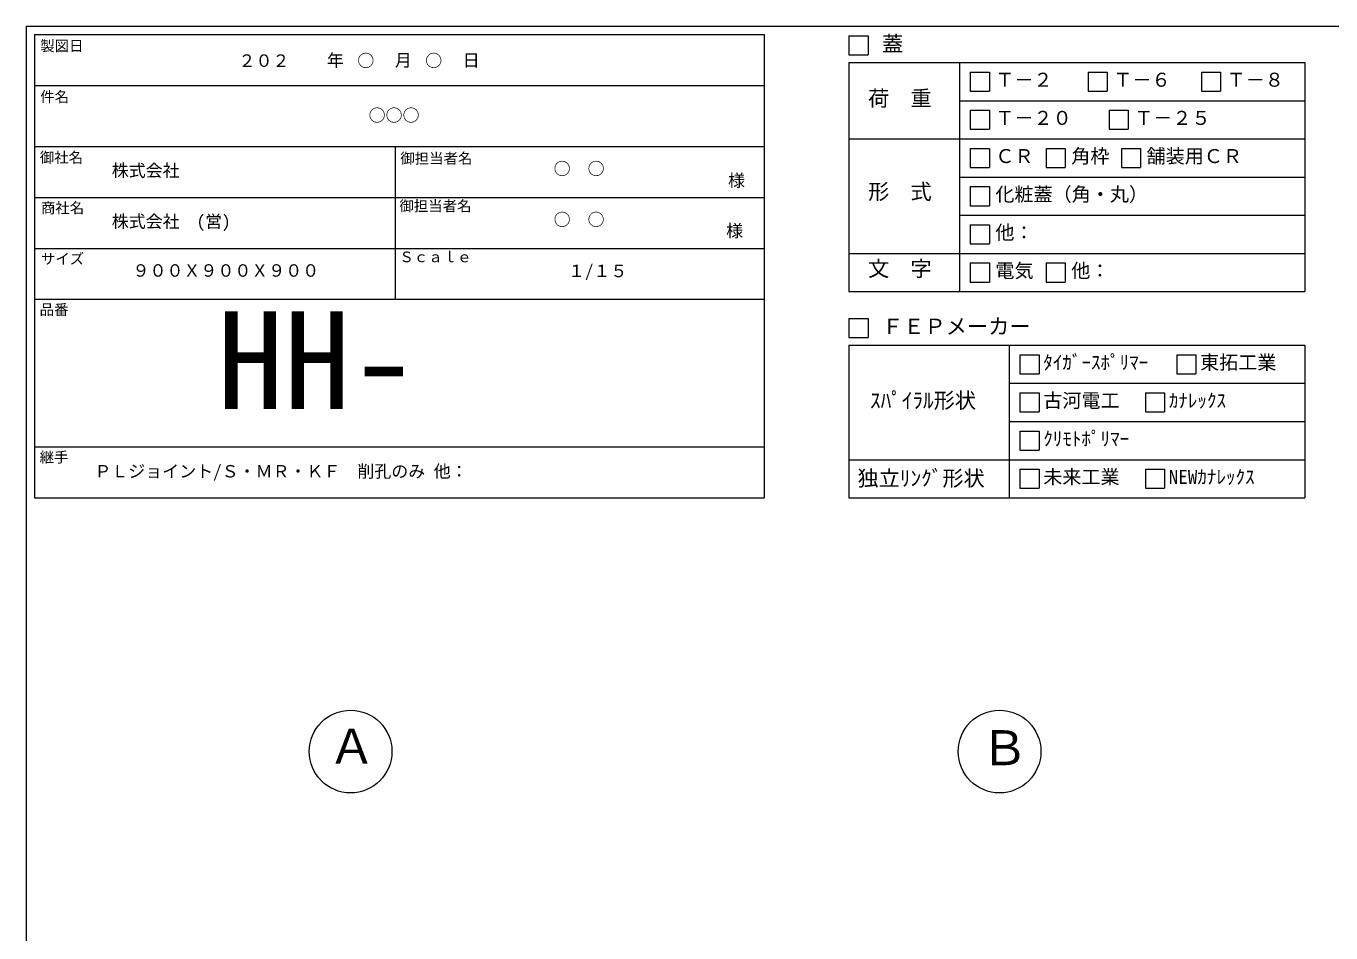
# Model space of a CAD drawing. Units: millimetres, scale not verified. Extents: x -4890 to 4890, y -2329 to 2329.
# Drawn here: x -1230 to 1846, y 192 to 2329 of the extents above; entities that cross this region are included whole.
import ezdxf
from ezdxf.enums import TextEntityAlignment as Align

# ---------------------------------------------------------------- set-up
doc = ezdxf.new("R2010")
doc.units = ezdxf.units.MM
doc.header["$LTSCALE"] = 10
for name, color, linetype, lineweight in [('0-2_waku', 7, 'Continuous', 18), ('0-3_gaikei', 7, 'Continuous', 18), ('0-E_文字１', 7, 'Continuous', 18), ('1-5_文字２', 7, 'Continuous', 5)]:
    doc.layers.add(name, color=color, linetype=linetype, lineweight=lineweight)
doc.styles.add('ＭＳ ゴシック', font='')
doc.styles.get('ＭＳ ゴシック').set_extended_font_data('MS Gothic')

msp = doc.modelspace()

# ---------------------------------------------------------------- linework, layer by layer
at = {"layer": '0-2_waku'}
for p, q in [((-1230.01, 2329.37), (-1230.01, -1945.63)), ((-1230.01, 2329.37), (-1230.01, -1945.63)), ((-1210.01, 2309.37), (-1210.01, 1217.37)), ((-1210.01, 2309.37), (509.99, 2309.37)), ((-1210.01, 2309.37), (-1210.01, 1217.37)), ((-1210.01, 2309.37), (509.99, 2309.37)), ((-1210.01, 2309.37), (-1210.01, 1217.37)), ((509.99, 2309.37), (509.99, 1217.37)), ((709.99, 2243.59), (1784.99, 2243.59)), ((709.99, 2243.59), (709.99, 1703.59)), ((970.66, 2243.59), (970.66, 1703.59)), ((1784.99, 2243.59), (1784.99, 1703.59)), ((-1210.01, 2189.37), (509.99, 2189.37)), ((-1210.01, 2189.37), (509.99, 2189.37)), ((-1210.01, 2189.37), (509.99, 2189.37)), ((-1210.01, 2189.37), (509.99, 2189.37)), ((970.66, 2153.59), (1784.99, 2153.59)), ((709.99, 2063.59), (1784.99, 2063.59)), ((-1210.01, 2045.37), (509.99, 2045.37)), ((-1210.01, 2045.37), (509.99, 2045.37)), ((-360.01, 2045.37), (-360.01, 1685.37)), ((970.66, 1973.59), (1784.99, 1973.59)), ((-1210.01, 1925.37), (509.99, 1925.37)), ((970.66, 1883.59), (1784.99, 1883.59)), ((-1210.01, 1805.37), (509.99, 1805.37)), ((709.99, 1793.59), (1784.99, 1793.59)), ((709.99, 1703.59), (1784.99, 1703.59)), ((-1210.01, 1685.37), (509.99, 1685.37)), ((709.99, 1577.37), (1784.99, 1577.37)), ((709.99, 1577.37), (709.99, 1217.37)), ((1087.81, 1577.37), (1087.81, 1217.37)), ((1784.99, 1577.37), (1784.99, 1217.37)), ((1087.81, 1487.37), (1784.99, 1487.37)), ((1087.81, 1397.37), (1784.99, 1397.37)), ((-1210.01, 1337.37), (509.99, 1337.37)), ((709.99, 1307.37), (1784.99, 1307.37)), ((-1210.01, 1217.37), (509.99, 1217.37)), ((709.99, 1217.37), (1784.99, 1217.37)), ((709.99, 1217.37), (1784.99, 1217.37))]:
    msp.add_line(p, q, dxfattribs=at)
msp.add_lwpolyline([(-1230.01, 2329.37), (4889.99, 2329.37), (4889.99, -1945.63)], dxfattribs=at)
at = {"layer": '0-3_gaikei'}
for centre in [(-465.01, 619.37), (1064.99, 619.37)]:
    msp.add_circle(centre, 97.5, dxfattribs=at)
at = {"layer": '0-E_文字１'}
for p, q in [((709.99, 2306.4), (709.99, 2261.4)), ((709.99, 2261.4), (754.99, 2261.4)), ((995.96, 2221.09), (1040.96, 2221.09)), ((995.96, 2221.09), (995.96, 2176.09)), ((995.96, 2221.09), (995.96, 2176.09)), ((995.96, 2221.09), (1040.96, 2221.09)), ((995.96, 2221.09), (995.96, 2176.09)), ((995.96, 2221.09), (1040.96, 2221.09)), ((1040.96, 2221.09), (1040.96, 2176.09)), ((1040.96, 2221.09), (1040.96, 2176.09)), ((1040.96, 2221.09), (1040.96, 2176.09)), ((1274.04, 2221.09), (1319.04, 2221.09)), ((1274.04, 2221.09), (1274.04, 2176.09)), ((1319.04, 2221.09), (1319.04, 2176.09)), ((1541.25, 2221.09), (1586.25, 2221.09)), ((1541.25, 2221.09), (1541.25, 2176.09)), ((1586.25, 2221.09), (1586.25, 2176.09)), ((995.96, 2176.09), (1040.96, 2176.09)), ((995.96, 2176.09), (1040.96, 2176.09)), ((995.96, 2176.09), (1040.96, 2176.09)), ((1274.04, 2176.09), (1319.04, 2176.09)), ((1541.25, 2176.09), (1586.25, 2176.09)), ((995.96, 2131.09), (1040.96, 2131.09)), ((995.96, 2131.09), (995.96, 2086.09)), ((1040.96, 2131.09), (1040.96, 2086.09)), ((1323.44, 2131.09), (1368.44, 2131.09)), ((1323.44, 2131.09), (1323.44, 2086.09)), ((1368.44, 2131.09), (1368.44, 2086.09)), ((995.96, 2086.09), (1040.96, 2086.09)), ((1323.44, 2086.09), (1368.44, 2086.09)), ((995.96, 2041.09), (1040.96, 2041.09)), ((995.96, 2041.09), (995.96, 1996.09)), ((995.96, 2041.09), (995.96, 1996.09)), ((1040.96, 2041.09), (1040.96, 1996.09)), ((1040.96, 2041.09), (1040.96, 1996.09)), ((1174.96, 2041.09), (1219.96, 2041.09)), ((1174.96, 2041.09), (1174.96, 1996.09)), ((1219.96, 2041.09), (1219.96, 1996.09)), ((1352.46, 2041.09), (1397.46, 2041.09)), ((1352.46, 2041.09), (1352.46, 1996.09)), ((1397.46, 2041.09), (1397.46, 1996.09)), ((995.96, 1996.09), (1040.96, 1996.09)), ((995.96, 1996.09), (1040.96, 1996.09)), ((1174.96, 1996.09), (1219.96, 1996.09)), ((1352.46, 1996.09), (1397.46, 1996.09)), ((995.96, 1951.09), (995.96, 1906.09)), ((1040.96, 1951.09), (1040.96, 1906.09)), ((995.96, 1906.09), (1040.96, 1906.09)), ((995.96, 1861.09), (1040.96, 1861.09)), ((995.96, 1861.09), (995.96, 1816.09)), ((995.96, 1861.09), (995.96, 1816.09)), ((1040.96, 1861.09), (1040.96, 1816.09)), ((1040.96, 1861.09), (1040.96, 1816.09)), ((995.96, 1816.09), (1040.96, 1816.09)), ((995.96, 1816.09), (1040.96, 1816.09)), ((995.96, 1771.09), (995.96, 1726.09)), ((1174.96, 1771.09), (1174.96, 1726.09)), ((995.96, 1726.09), (1040.96, 1726.09)), ((1174.96, 1726.09), (1219.96, 1726.09)), ((709.99, 1640.18), (709.99, 1595.18)), ((709.99, 1595.18), (754.99, 1595.18)), ((1113.11, 1554.87), (1113.11, 1509.87)), ((1482.7, 1554.87), (1527.7, 1554.87)), ((1482.7, 1554.87), (1482.7, 1509.87)), ((1482.7, 1554.87), (1527.7, 1554.87)), ((1482.7, 1554.87), (1482.7, 1509.87)), ((1482.7, 1554.87), (1527.7, 1554.87)), ((1482.7, 1554.87), (1482.7, 1509.87)), ((1527.7, 1554.87), (1527.7, 1509.87)), ((1527.7, 1554.87), (1527.7, 1509.87)), ((1527.7, 1554.87), (1527.7, 1509.87)), ((1113.11, 1509.87), (1158.11, 1509.87)), ((1482.7, 1509.87), (1527.7, 1509.87)), ((1482.7, 1509.87), (1527.7, 1509.87)), ((1482.7, 1509.87), (1527.7, 1509.87)), ((1113.11, 1464.87), (1158.11, 1464.87)), ((1113.11, 1464.87), (1113.11, 1419.87)), ((1158.11, 1464.87), (1158.11, 1419.87)), ((1409.02, 1464.87), (1409.02, 1419.87)), ((1113.11, 1419.87), (1158.11, 1419.87)), ((1409.02, 1419.87), (1454.02, 1419.87)), ((1113.11, 1374.87), (1113.11, 1329.87)), ((1113.11, 1329.87), (1158.11, 1329.87)), ((1113.11, 1284.87), (1158.11, 1284.87)), ((1113.11, 1284.87), (1113.11, 1239.87)), ((1158.11, 1284.87), (1158.11, 1239.87)), ((1409.02, 1284.87), (1454.02, 1284.87)), ((1409.02, 1284.87), (1409.02, 1239.87)), ((1454.02, 1284.87), (1454.02, 1239.87)), ((1113.11, 1239.87), (1158.11, 1239.87)), ((1409.02, 1239.87), (1454.02, 1239.87))]:
    msp.add_line(p, q, dxfattribs=at)
for points in [[(709.99, 2306.4), (754.99, 2306.4), (754.99, 2261.4)], [(709.99, 2306.4), (754.99, 2306.4), (754.99, 2261.4)], [(995.96, 2041.09), (1040.96, 2041.09), (1040.96, 1996.09)], [(995.96, 2041.09), (995.96, 1996.09), (1040.96, 1996.09)], [(995.96, 1951.09), (1040.96, 1951.09), (1040.96, 1906.09)], [(995.96, 1861.09), (1040.96, 1861.09), (1040.96, 1816.09)], [(995.96, 1861.09), (995.96, 1816.09), (1040.96, 1816.09)], [(995.96, 1771.09), (1040.96, 1771.09), (1040.96, 1726.09)], [(1174.96, 1771.09), (1219.96, 1771.09), (1219.96, 1726.09)], [(709.99, 1640.18), (754.99, 1640.18), (754.99, 1595.18)], [(709.99, 1640.18), (754.99, 1640.18), (754.99, 1595.18)], [(1113.11, 1554.87), (1158.11, 1554.87), (1158.11, 1509.87)], [(1409.02, 1464.87), (1454.02, 1464.87), (1454.02, 1419.87)], [(1113.11, 1374.87), (1158.11, 1374.87), (1158.11, 1329.87)]]:
    msp.add_lwpolyline(points, dxfattribs=at)

# ---------------------------------------------------------------- texts
at = {"layer": '0-E_文字１', "style": 'ＭＳ ゴシック'}
for s, height, p in [('蓋', 36.66, (788.08, 2258.49)), ('製図日', 24.93, (-1196.74, 2262.92)), ('\u3000\u3000年\u3000\u3000\u3000月\u3000\u3000\u3000日', 29.33, (-600.7, 2225.32)), ('Ｔ－２', 32.99, (1055.1, 2176.58)), ('Ｔ－６', 32.99, (1333.19, 2176.58)), ('Ｔ－８', 32.99, (1600.39, 2176.58)), ('件名', 24.93, (-1196.74, 2142.92)), ('荷\u3000重', 36.66, (754.96, 2129.79)), ('Ｔ－２０', 32.99, (1055.1, 2086.58)), ('Ｔ－２５', 32.99, (1382.59, 2086.58)), ('御社名', 24.93, (-1197.71, 1999.92)), ('御担当者名', 24.93, (-347.8, 1997.71)), ('御担当者名', 24.93, (-347.8, 1997.71)), ('ＣＲ', 32.99, (1055.1, 1996.58)), ('角枠', 32.99, (1234.1, 1996.58)), ('舗装用ＣＲ', 32.99, (1411.61, 1996.58)), ('様', 29.33, (424.95, 1942.2)), ('形\u3000式', 36.66, (754.96, 1909.83)), ('化粧蓋（角・丸）', 32.99, (1055.1, 1906.58)), ('商社名', 24.93, (-1195.1, 1880.88)), ('御担当者名', 24.93, (-350.01, 1885.4)), ('様', 29.33, (420.45, 1823.29)), ('他：', 32.99, (1055.1, 1816.58)), ('サイズ', 24.93, (-1195.1, 1760.88)), ('Ｓｃａｌｅ', 24.93, (-350.01, 1765.4)), ('９００Ｘ９００Ｘ９００', 29.33, (-979.06, 1729.84)), ('１/１５', 29.33, (47.54, 1728.89)), ('文\u3000字', 36.66, (754.96, 1728.35)), ('電気', 32.99, (1055.1, 1726.58)), ('他：', 32.99, (1234.1, 1726.58)), ('品番', 24.93, (-1198.1, 1641.23)), ('HH-', 230.9, (-779.28, 1357.2)), ('ＦＥＰメーカー', 36.66, (788.08, 1592.27)), ('ﾀｲｶﾞｰｽﾎﾟﾘﾏｰ', 32.99, (1168.08, 1510.36)), ('東拓工業', 32.99, (1537.66, 1510.36)), ('ｽﾊﾟｲﾗﾙ形状', 36.66, (759.61, 1417.71)), ('古河電工', 32.99, (1168.08, 1420.36)), ('ｶﾅﾚｯｸｽ', 32.99, (1463.99, 1420.36)), ('ｸﾘﾓﾄﾎﾟﾘﾏｰ', 32.99, (1168.08, 1330.36)), ('継手', 24.93, (-1198.1, 1293.23)), ('ＰＬジョイント/Ｓ・ＭＲ・ＫＦ\u3000削孔のみ 他：', 29.33, (-1069.02, 1256.57)), ('独立ﾘﾝｸﾞ形状', 36.66, (730.08, 1234.23)), ('未来工業', 32.99, (1168.08, 1240.36)), ('NEWｶﾅﾚｯｸｽ', 32.99, (1463.99, 1240.36)), ('Ａ', 82.48, (-518.42, 566.08)), ('Ｂ', 82.48, (1020.14, 562.36))]:
    msp.add_text(s, height=height, dxfattribs=at).set_placement(p, align=Align.BOTTOM_LEFT)
at = {"layer": '1-5_文字２', "style": 'ＭＳ ゴシック'}
for s, p in [('\u3000\u3000２０２\u3000\u3000\u3000\u3000○\u3000\u3000\u3000○', (-809.17, 2224.54)), ('○○○', (-422.49, 2095.71)), ('株式会社', (-1028.01, 1965.45)), ('○\u3000○', (13.77, 1969.84)), ('株式会社\u3000(営)', (-1028.01, 1845.45)), ('○\u3000○', (13.77, 1849.84))]:
    msp.add_text(s, height=29.33, dxfattribs=at).set_placement(p, align=Align.BOTTOM_LEFT)

doc.saveas('drawing.dxf')
